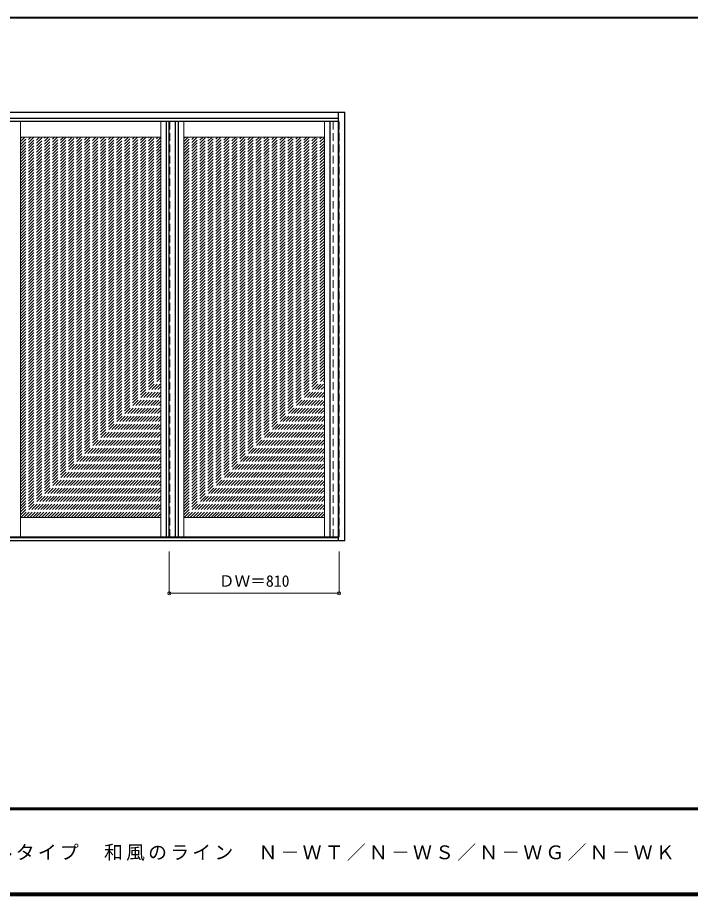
# Model space of a CAD drawing. Units: millimetres, scale not verified. Extents: x -6000 to 5700, y -4307 to 4175.
# Drawn here: x -3449 to -239, y -4205 to -16 of the extents above; entities that cross this region are included whole.
import ezdxf
from ezdxf.enums import TextEntityAlignment as Align

# ---------------------------------------------------------------- set-up
doc = ezdxf.new("R2010")
doc.units = ezdxf.units.MM
doc.header["$LTSCALE"] = 30
doc.header["$PDMODE"] = 32
doc.header["$PDSIZE"] = 15
doc.linetypes.add('DASHED1', pattern=[1.8, 1.2, -0.6])
for name, color, linetype, lineweight in [('0-2_扉', 4, 'DASHED1', 9), ('0-3_仕上げ', 3, 'Continuous', 25), ('0-4_枠', 3, 'Continuous', 25), ('0-B_寸法', 4, 'Continuous', 9), ('0-C_ハッチ', 4, 'DASHED1', 9), ('F-1_枠', 6, 'Continuous', 40)]:
    doc.layers.add(name, color=color, linetype=linetype, lineweight=lineweight)
doc.layers.add('F-A_文字', color=7, linetype='Continuous')
doc.styles.add('ＭＳ ゴシック', font='')
doc.styles.get('ＭＳ ゴシック').set_extended_font_data('MS Gothic')

msp = doc.modelspace()

# ---------------------------------------------------------------- linework, layer by layer
at = {"layer": '0-2_扉', "color": 3, "linetype": 'Continuous', "lineweight": 25}
for p, q in [((-4282, -510.25), (-1918, -510.25)), ((-2725, -2493.25), (-2725, -510.25)), ((-4282, -2493.25), (-1918, -2493.25))]:
    msp.add_line(p, q, dxfattribs=at)
at = {"layer": '0-2_扉'}
for p, q in [((-2695, -2493.25), (-2695, -510.25)), ((-1915, -510.25), (-1918, -510.25))]:
    msp.add_line(p, q, dxfattribs=at)
msp.add_lwpolyline([(-1918, -2493.25), (-1915, -2493.25), (-1915, -510.25)], dxfattribs=at)
at = {"layer": '0-3_仕上げ', "color": 7, "lineweight": 18}
for p, q in [((-3435, -510.25), (-3435, -2493.25)), ((-2765, -2493.25), (-2765, -510.25)), ((-2655, -510.25), (-2655, -2493.25)), ((-1985, -2493.25), (-1985, -510.25)), ((-2765, -586.25), (-3435, -586.25)), ((-1985, -586.25), (-2655, -586.25)), ((-2765, -2401.25), (-3435, -2401.25)), ((-1985, -2401.25), (-2655, -2401.25))]:
    msp.add_line(p, q, dxfattribs=at)
at = {"layer": '0-3_仕上げ'}
for p, q in [((-2737.5, -2493.25), (-2737.5, -510.25)), ((-2697.5, -510.25), (-2697.5, -2493.25)), ((-2682.5, -510.25), (-2682.5, -2493.25)), ((-1957.5, -2493.25), (-1957.5, -510.25)), ((-1917.5, -510.25), (-1917.5, -2493.25))]:
    msp.add_line(p, q, dxfattribs=at)
at = {"layer": '0-3_仕上げ', "color": 4, "linetype": 'DASHED1', "lineweight": 9}
for p, q in [((-2722.5, -2493.25), (-2722.5, -510.25)), ((-1942.5, -2493.25), (-1942.5, -510.25))]:
    msp.add_line(p, q, dxfattribs=at)
at = {"layer": '0-4_枠'}
for p, q in [((-4312, -466.25), (-1888, -466.25)), ((-4282, -496.25), (-1918, -496.25)), ((-1918, -2513.25), (-1918, -466.25)), ((-1888, -2513.25), (-1888, -466.25)), ((-1888, -2513.25), (-4312, -2513.25)), ((-1918, -2498.25), (-4282, -2498.25))]:
    msp.add_line(p, q, dxfattribs=at)
at = {"layer": '0-B_寸法'}
for p, q in [((-2725, -2763.25), (-2725, -2563.25)), ((-1915, -2763.25), (-1915, -2563.25)), ((-1915, -2763.25), (-2725, -2763.25))]:
    msp.add_line(p, q, dxfattribs=at)
at = {"layer": '0-B_寸法', "color": 7}
for p in [(-2725, -2763.25), (-1915, -2763.25)]:
    msp.add_point(p, dxfattribs=at)
at = {"layer": '0-C_ハッチ'}
for p, q in [((-3435, -607.05), (-3414.2, -586.25)), ((-3435, -621.19), (-3400.06, -586.25)), ((-3435, -649.48), (-3371.77, -586.25)), ((-3435, -663.62), (-3357.63, -586.25)), ((-3435, -635.33), (-3385.92, -586.25)), ((-3435, -592.91), (-3428.34, -586.25)), ((-3435, -677.76), (-3343.49, -586.25)), ((-3435, -691.9), (-3329.35, -586.25)), ((-3435, -720.19), (-3301.06, -586.25)), ((-3435, -734.33), (-3286.92, -586.25)), ((-3435, -706.04), (-3315.21, -586.25)), ((-3435, -748.47), (-3272.78, -586.25)), ((-3435, -762.61), (-3258.64, -586.25)), ((-3435, -790.9), (-3230.35, -586.25)), ((-3435, -805.04), (-3216.21, -586.25)), ((-3435, -776.75), (-3244.5, -586.25)), ((-3435, -819.18), (-3202.07, -586.25)), ((-3435, -833.32), (-3187.93, -586.25)), ((-3435, -861.61), (-3159.64, -586.25)), ((-3435, -875.75), (-3145.5, -586.25)), ((-3435, -847.47), (-3173.78, -586.25)), ((-3435, -889.89), (-3131.36, -586.25)), ((-3435, -904.03), (-3117.22, -586.25)), ((-3435, -932.32), (-3088.93, -586.25)), ((-3435, -918.18), (-3103.07, -586.25)), ((-3435, -946.46), (-3074.79, -586.25)), ((-3435, -960.6), (-3060.65, -586.25)), ((-3435, -974.74), (-3046.51, -586.25)), ((-3435, -1003.03), (-3018.22, -586.25)), ((-3435, -1017.17), (-3004.08, -586.25)), ((-3435, -988.89), (-3032.36, -586.25)), ((-3435, -1031.31), (-2989.94, -586.25)), ((-3435, -1045.46), (-2975.8, -586.25)), ((-3435, -1073.74), (-2947.51, -586.25)), ((-3435, -1087.88), (-2933.37, -586.25)), ((-3435, -1059.6), (-2961.65, -586.25)), ((-3435, -1102.02), (-2919.23, -586.25)), ((-3435, -1116.17), (-2905.08, -586.25)), ((-3435, -1144.45), (-2876.8, -586.25)), ((-3435, -1158.59), (-2862.66, -586.25)), ((-3435, -1130.31), (-2890.94, -586.25)), ((-3435, -1172.73), (-2848.52, -586.25)), ((-3435, -1186.88), (-2834.37, -586.25)), ((-3435, -1215.16), (-2806.09, -586.25)), ((-3435, -1229.3), (-2791.95, -586.25)), ((-3435, -1201.02), (-2820.23, -586.25)), ((-3435, -1243.45), (-2777.81, -586.25)), ((-2655, -607.05), (-2634.2, -586.25)), ((-2655, -621.19), (-2620.06, -586.25)), ((-2655, -649.48), (-2591.77, -586.25)), ((-2655, -663.62), (-2577.63, -586.25)), ((-2655, -635.33), (-2605.92, -586.25)), ((-2655, -592.91), (-2648.34, -586.25)), ((-2655, -677.76), (-2563.49, -586.25)), ((-2655, -691.9), (-2549.35, -586.25)), ((-2655, -720.19), (-2521.06, -586.25)), ((-2655, -734.33), (-2506.92, -586.25)), ((-2655, -706.04), (-2535.21, -586.25)), ((-2655, -748.47), (-2492.78, -586.25)), ((-2655, -762.61), (-2478.64, -586.25)), ((-2655, -790.9), (-2450.35, -586.25)), ((-2655, -805.04), (-2436.21, -586.25)), ((-2655, -776.75), (-2464.5, -586.25)), ((-2655, -819.18), (-2422.07, -586.25)), ((-2655, -833.32), (-2407.93, -586.25)), ((-2655, -861.61), (-2379.64, -586.25)), ((-2655, -875.75), (-2365.5, -586.25)), ((-2655, -847.47), (-2393.78, -586.25)), ((-2655, -889.89), (-2351.36, -586.25)), ((-2655, -904.03), (-2337.22, -586.25)), ((-2655, -932.32), (-2308.93, -586.25)), ((-2655, -918.18), (-2323.07, -586.25)), ((-2655, -946.46), (-2294.79, -586.25)), ((-2655, -960.6), (-2280.65, -586.25)), ((-2655, -974.74), (-2266.51, -586.25)), ((-2655, -1003.03), (-2238.22, -586.25)), ((-2655, -1017.17), (-2224.08, -586.25)), ((-2655, -988.89), (-2252.36, -586.25)), ((-2655, -1031.31), (-2209.94, -586.25)), ((-2655, -1045.46), (-2195.8, -586.25)), ((-2655, -1073.74), (-2167.51, -586.25)), ((-2655, -1087.88), (-2153.37, -586.25)), ((-2655, -1059.6), (-2181.65, -586.25)), ((-2655, -1102.02), (-2139.23, -586.25)), ((-2655, -1116.17), (-2125.08, -586.25)), ((-2655, -1144.45), (-2096.8, -586.25)), ((-2655, -1158.59), (-2082.66, -586.25)), ((-2655, -1130.31), (-2110.94, -586.25)), ((-2655, -1172.73), (-2068.52, -586.25)), ((-2655, -1186.88), (-2054.37, -586.25)), ((-2655, -1215.16), (-2026.09, -586.25)), ((-2655, -1229.3), (-2011.95, -586.25)), ((-2655, -1201.02), (-2040.23, -586.25)), ((-2655, -1243.45), (-1997.81, -586.25)), ((-3435, -1257.59), (-2765, -587.59)), ((-3435, -1271.73), (-2765, -601.73)), ((-3435, -1285.87), (-2765, -615.87)), ((-2655, -1257.59), (-1985, -587.59)), ((-2655, -1271.73), (-1985, -601.73)), ((-2655, -1285.87), (-1985, -615.87)), ((-3435, -1300.01), (-2765, -630.01)), ((-3435, -1314.16), (-2765, -644.16)), ((-3435, -1328.3), (-2765, -658.3)), ((-2655, -1300.01), (-1985, -630.01)), ((-2655, -1314.16), (-1985, -644.16)), ((-2655, -1328.3), (-1985, -658.3)), ((-3435, -1342.44), (-2765, -672.44)), ((-3435, -1356.58), (-2765, -686.58)), ((-3435, -1370.72), (-2765, -700.72)), ((-2655, -1342.44), (-1985, -672.44)), ((-2655, -1356.58), (-1985, -686.58)), ((-2655, -1370.72), (-1985, -700.72)), ((-3435, -1384.87), (-2765, -714.87)), ((-3435, -1399.01), (-2765, -729.01)), ((-3435, -1413.15), (-2765, -743.15)), ((-2655, -1384.87), (-1985, -714.87)), ((-2655, -1399.01), (-1985, -729.01)), ((-2655, -1413.15), (-1985, -743.15)), ((-3435, -1427.29), (-2765, -757.29)), ((-3435, -1441.44), (-2765, -771.44)), ((-3435, -1455.58), (-2765, -785.58)), ((-2655, -1427.29), (-1985, -757.29)), ((-2655, -1441.44), (-1985, -771.44)), ((-2655, -1455.58), (-1985, -785.58)), ((-3435, -1469.72), (-2765, -799.72)), ((-3435, -1483.86), (-2765, -813.86)), ((-3435, -1498), (-2765, -828)), ((-2655, -1469.72), (-1985, -799.72)), ((-2655, -1483.86), (-1985, -813.86)), ((-2655, -1498), (-1985, -828)), ((-3435, -1512.15), (-2765, -842.15)), ((-3435, -1526.29), (-2765, -856.29)), ((-3435, -1540.43), (-2765, -870.43)), ((-2655, -1512.15), (-1985, -842.15)), ((-2655, -1526.29), (-1985, -856.29)), ((-2655, -1540.43), (-1985, -870.43)), ((-3435, -1554.57), (-2765, -884.57)), ((-3435, -1568.71), (-2765, -898.71)), ((-3435, -1582.86), (-2765, -912.86)), ((-2655, -1554.57), (-1985, -884.57)), ((-2655, -1568.71), (-1985, -898.71)), ((-2655, -1582.86), (-1985, -912.86)), ((-3435, -1597), (-2765, -927)), ((-3435, -1611.14), (-2765, -941.14)), ((-3435, -1625.28), (-2765, -955.28)), ((-2655, -1597), (-1985, -927)), ((-2655, -1611.14), (-1985, -941.14)), ((-2655, -1625.28), (-1985, -955.28)), ((-3435, -1639.43), (-2765, -969.43)), ((-3435, -1653.57), (-2765, -983.57)), ((-3435, -1667.71), (-2765, -997.71)), ((-2655, -1639.43), (-1985, -969.43)), ((-2655, -1653.57), (-1985, -983.57)), ((-2655, -1667.71), (-1985, -997.71)), ((-3435, -1681.85), (-2765, -1011.85)), ((-3435, -1695.99), (-2765, -1025.99)), ((-3435, -1710.14), (-2765, -1040.14)), ((-2655, -1681.85), (-1985, -1011.85)), ((-2655, -1695.99), (-1985, -1025.99)), ((-2655, -1710.14), (-1985, -1040.14)), ((-3435, -1724.28), (-2765, -1054.28)), ((-3435, -1738.42), (-2765, -1068.42)), ((-3435, -1752.56), (-2765, -1082.56)), ((-2655, -1724.28), (-1985, -1054.28)), ((-2655, -1738.42), (-1985, -1068.42)), ((-2655, -1752.56), (-1985, -1082.56)), ((-3435, -1766.7), (-2765, -1096.7)), ((-3435, -1780.85), (-2765, -1110.85)), ((-3435, -1794.99), (-2765, -1124.99)), ((-2655, -1766.7), (-1985, -1096.7)), ((-2655, -1780.85), (-1985, -1110.85)), ((-2655, -1794.99), (-1985, -1124.99)), ((-3435, -1809.13), (-2765, -1139.13)), ((-3435, -1823.27), (-2765, -1153.27)), ((-3435, -1837.41), (-2765, -1167.41)), ((-2655, -1809.13), (-1985, -1139.13)), ((-2655, -1823.27), (-1985, -1153.27)), ((-2655, -1837.41), (-1985, -1167.41)), ((-3435, -1851.56), (-2765, -1181.56)), ((-3435, -1865.7), (-2765, -1195.7)), ((-3435, -1879.84), (-2765, -1209.84)), ((-2655, -1851.56), (-1985, -1181.56)), ((-2655, -1865.7), (-1985, -1195.7)), ((-2655, -1879.84), (-1985, -1209.84)), ((-3435, -1893.98), (-2765, -1223.98)), ((-3435, -1908.13), (-2765, -1238.13)), ((-3435, -1922.27), (-2765, -1252.27)), ((-2655, -1893.98), (-1985, -1223.98)), ((-2655, -1908.13), (-1985, -1238.13)), ((-2655, -1922.27), (-1985, -1252.27)), ((-3435, -1936.41), (-2765, -1266.41)), ((-3435, -1950.55), (-2765, -1280.55)), ((-3435, -1964.69), (-2765, -1294.69)), ((-2655, -1936.41), (-1985, -1266.41)), ((-2655, -1950.55), (-1985, -1280.55)), ((-2655, -1964.69), (-1985, -1294.69)), ((-3435, -1978.84), (-2765, -1308.84)), ((-3435, -1992.98), (-2765, -1322.98)), ((-3435, -2007.12), (-2765, -1337.12)), ((-2655, -1978.84), (-1985, -1308.84)), ((-2655, -1992.98), (-1985, -1322.98)), ((-2655, -2007.12), (-1985, -1337.12)), ((-3435, -2021.26), (-2765, -1351.26)), ((-3435, -2035.4), (-2765, -1365.4)), ((-3435, -2049.55), (-2765, -1379.55)), ((-2655, -2021.26), (-1985, -1351.26)), ((-2655, -2035.4), (-1985, -1365.4)), ((-2655, -2049.55), (-1985, -1379.55)), ((-3435, -2063.69), (-2765, -1393.69)), ((-3435, -2077.83), (-2765, -1407.83)), ((-3435, -2091.97), (-2765, -1421.97)), ((-2655, -2063.69), (-1985, -1393.69)), ((-2655, -2077.83), (-1985, -1407.83)), ((-2655, -2091.97), (-1985, -1421.97)), ((-3435, -2106.12), (-2765, -1436.12)), ((-3435, -2120.26), (-2765, -1450.26)), ((-3435, -2134.4), (-2765, -1464.4)), ((-2655, -2106.12), (-1985, -1436.12)), ((-2655, -2120.26), (-1985, -1450.26)), ((-2655, -2134.4), (-1985, -1464.4)), ((-3435, -2148.54), (-2765, -1478.54)), ((-3435, -2162.68), (-2765, -1492.68)), ((-3435, -2176.83), (-2765, -1506.83)), ((-2655, -2148.54), (-1985, -1478.54)), ((-2655, -2162.68), (-1985, -1492.68)), ((-2655, -2176.83), (-1985, -1506.83)), ((-3435, -2190.97), (-2765, -1520.97)), ((-3435, -2205.11), (-2765, -1535.11)), ((-3435, -2219.25), (-2765, -1549.25)), ((-2655, -2190.97), (-1985, -1520.97)), ((-2655, -2205.11), (-1985, -1535.11)), ((-2655, -2219.25), (-1985, -1549.25)), ((-3435, -2233.39), (-2765, -1563.39)), ((-3435, -2247.54), (-2765, -1577.54)), ((-3435, -2261.68), (-2765, -1591.68)), ((-2655, -2233.39), (-1985, -1563.39)), ((-2655, -2247.54), (-1985, -1577.54)), ((-2655, -2261.68), (-1985, -1591.68)), ((-3435, -2275.82), (-2765, -1605.82)), ((-3435, -2289.96), (-2765, -1619.96)), ((-2655, -2275.82), (-1985, -1605.82)), ((-2655, -2289.96), (-1985, -1619.96)), ((-3435, -2304.11), (-2765, -1634.11)), ((-3435, -2318.25), (-2765, -1648.25)), ((-3435, -2332.39), (-2765, -1662.39)), ((-2655, -2304.11), (-1985, -1634.11)), ((-2655, -2318.25), (-1985, -1648.25)), ((-2655, -2332.39), (-1985, -1662.39)), ((-3435, -2346.53), (-2765, -1676.53)), ((-3435, -2360.67), (-2765, -1690.67)), ((-3435, -2374.82), (-2765, -1704.82)), ((-2655, -2346.53), (-1985, -1676.53)), ((-2655, -2360.67), (-1985, -1690.67)), ((-2655, -2374.82), (-1985, -1704.82)), ((-3435, -2388.96), (-2765, -1718.96)), ((-3433.15, -2401.25), (-2765, -1733.1)), ((-3419.01, -2401.25), (-2765, -1747.24)), ((-2655, -2388.96), (-1985, -1718.96)), ((-2653.15, -2401.25), (-1985, -1733.1)), ((-2639.01, -2401.25), (-1985, -1747.24)), ((-3404.87, -2401.25), (-2765, -1761.38)), ((-3390.72, -2401.25), (-2765, -1775.53)), ((-3376.58, -2401.25), (-2765, -1789.67)), ((-2624.87, -2401.25), (-1985, -1761.38)), ((-2610.72, -2401.25), (-1985, -1775.53)), ((-2596.58, -2401.25), (-1985, -1789.67)), ((-3362.44, -2401.25), (-2765, -1803.81)), ((-3348.3, -2401.25), (-2765, -1817.95)), ((-3334.16, -2401.25), (-2765, -1832.1)), ((-2582.44, -2401.25), (-1985, -1803.81)), ((-2568.3, -2401.25), (-1985, -1817.95)), ((-2554.16, -2401.25), (-1985, -1832.1)), ((-3320.01, -2401.25), (-2765, -1846.24)), ((-3305.87, -2401.25), (-2765, -1860.38)), ((-3291.73, -2401.25), (-2765, -1874.52)), ((-2540.01, -2401.25), (-1985, -1846.24)), ((-2525.87, -2401.25), (-1985, -1860.38)), ((-2511.73, -2401.25), (-1985, -1874.52)), ((-3277.59, -2401.25), (-2765, -1888.66)), ((-3263.44, -2401.25), (-2765, -1902.81)), ((-3249.3, -2401.25), (-2765, -1916.95)), ((-2497.59, -2401.25), (-1985, -1888.66)), ((-2483.44, -2401.25), (-1985, -1902.81)), ((-2469.3, -2401.25), (-1985, -1916.95)), ((-3235.16, -2401.25), (-2765, -1931.09)), ((-3221.02, -2401.25), (-2765, -1945.23)), ((-3206.88, -2401.25), (-2765, -1959.37)), ((-2455.16, -2401.25), (-1985, -1931.09)), ((-2441.02, -2401.25), (-1985, -1945.23)), ((-2426.88, -2401.25), (-1985, -1959.37)), ((-3192.73, -2401.25), (-2765, -1973.52)), ((-3178.59, -2401.25), (-2765, -1987.66)), ((-3164.45, -2401.25), (-2765, -2001.8)), ((-2412.73, -2401.25), (-1985, -1973.52)), ((-2398.59, -2401.25), (-1985, -1987.66)), ((-2384.45, -2401.25), (-1985, -2001.8)), ((-3150.31, -2401.25), (-2765, -2015.94)), ((-3136.17, -2401.25), (-2765, -2030.09)), ((-3122.02, -2401.25), (-2765, -2044.23)), ((-2370.31, -2401.25), (-1985, -2015.94)), ((-2356.17, -2401.25), (-1985, -2030.09)), ((-2342.02, -2401.25), (-1985, -2044.23)), ((-3107.88, -2401.25), (-2765, -2058.37)), ((-3093.74, -2401.25), (-2765, -2072.51)), ((-3079.6, -2401.25), (-2765, -2086.65)), ((-2327.88, -2401.25), (-1985, -2058.37)), ((-2313.74, -2401.25), (-1985, -2072.51)), ((-2299.6, -2401.25), (-1985, -2086.65)), ((-3065.45, -2401.25), (-2765, -2100.8)), ((-3051.31, -2401.25), (-2765, -2114.94)), ((-3037.17, -2401.25), (-2765, -2129.08)), ((-2285.45, -2401.25), (-1985, -2100.8)), ((-2271.31, -2401.25), (-1985, -2114.94)), ((-2257.17, -2401.25), (-1985, -2129.08)), ((-3023.03, -2401.25), (-2765, -2143.22)), ((-3008.89, -2401.25), (-2765, -2157.36)), ((-2994.74, -2401.25), (-2765, -2171.51)), ((-2243.03, -2401.25), (-1985, -2143.22)), ((-2228.89, -2401.25), (-1985, -2157.36)), ((-2214.74, -2401.25), (-1985, -2171.51)), ((-2980.6, -2401.25), (-2765, -2185.65)), ((-2966.46, -2401.25), (-2765, -2199.79)), ((-2952.32, -2401.25), (-2765, -2213.93)), ((-2200.6, -2401.25), (-1985, -2185.65)), ((-2186.46, -2401.25), (-1985, -2199.79)), ((-2172.32, -2401.25), (-1985, -2213.93)), ((-2938.18, -2401.25), (-2765, -2228.08)), ((-2924.03, -2401.25), (-2765, -2242.22)), ((-2909.89, -2401.25), (-2765, -2256.36)), ((-2158.18, -2401.25), (-1985, -2228.08)), ((-2144.03, -2401.25), (-1985, -2242.22)), ((-2129.89, -2401.25), (-1985, -2256.36)), ((-2895.75, -2401.25), (-2765, -2270.5)), ((-2881.61, -2401.25), (-2765, -2284.64)), ((-2867.46, -2401.25), (-2765, -2298.79)), ((-2115.75, -2401.25), (-1985, -2270.5)), ((-2101.61, -2401.25), (-1985, -2284.64)), ((-2087.46, -2401.25), (-1985, -2298.79)), ((-2853.32, -2401.25), (-2765, -2312.93)), ((-2839.18, -2401.25), (-2765, -2327.07)), ((-2825.04, -2401.25), (-2765, -2341.21)), ((-2073.32, -2401.25), (-1985, -2312.93)), ((-2059.18, -2401.25), (-1985, -2327.07)), ((-2045.04, -2401.25), (-1985, -2341.21)), ((-2810.9, -2401.25), (-2765, -2355.35)), ((-2796.75, -2401.25), (-2765, -2369.5)), ((-2782.61, -2401.25), (-2765, -2383.64)), ((-2030.9, -2401.25), (-1985, -2355.35)), ((-2016.75, -2401.25), (-1985, -2369.5)), ((-2002.61, -2401.25), (-1985, -2383.64)), ((-2768.47, -2401.25), (-2765, -2397.78)), ((-1988.47, -2401.25), (-1985, -2397.78))]:
    msp.add_line(p, q, dxfattribs=at)
at = {"layer": 'F-1_枠'}
for p, q in [((-6000, -15.5), (5700, -15.5)), ((5700, -3790), (-6000, -3790)), ((5700, -3795), (-6000, -3795)), ((5700, -4195), (-6000, -4195)), ((5700, -4200), (-6000, -4200)), ((5700, -4205), (-6000, -4205))]:
    msp.add_line(p, q, dxfattribs=at)

# ---------------------------------------------------------------- texts
at = {"layer": '0-B_寸法', "color": 7, "style": 'ＭＳ ゴシック'}
msp.add_text('ＤＷ＝810', height=54.99, dxfattribs=at).set_placement((-2488.75, -2748.25), align=Align.BOTTOM_LEFT)
at = {"layer": 'F-A_文字', "insert": (-5247.55, -4040), "char_height": 65.98, "attachment_point": 7, "style": 'ＭＳ ゴシック'}
msp.add_mtext('\\T1.17;ピノアース\u3000３枚引き違い戸\u3000レールタイプ\u3000和風のライン\u3000Ｎ－ＷＴ／Ｎ－ＷＳ／Ｎ－ＷＧ／Ｎ－ＷＫ', dxfattribs=at)

doc.saveas('drawing.dxf')
